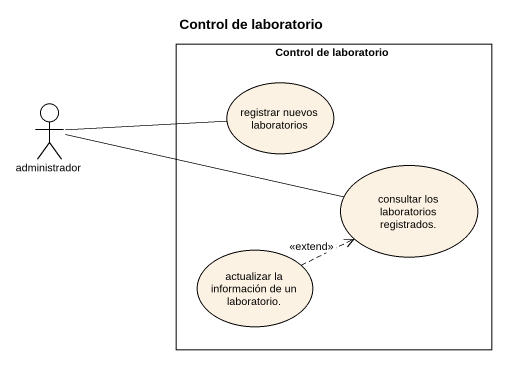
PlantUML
@startuml
title Control de laboratorio
rectangle "Control de laboratorio" as Control_de_laboratorio {
  usecase "registrar nuevos laboratorios" as registrar_nuevos
  usecase "consultar los laboratorios registrados." as consultar_los_laboratorios
  usecase "actualizar la información de un laboratorio." as actualizar_la_información
}
actor administrador
administrador -right- registrar_nuevos
administrador -right- consultar_los_laboratorios
actualizar_la_información .right.> consultar_los_laboratorios : <<extend>>
@enduml
